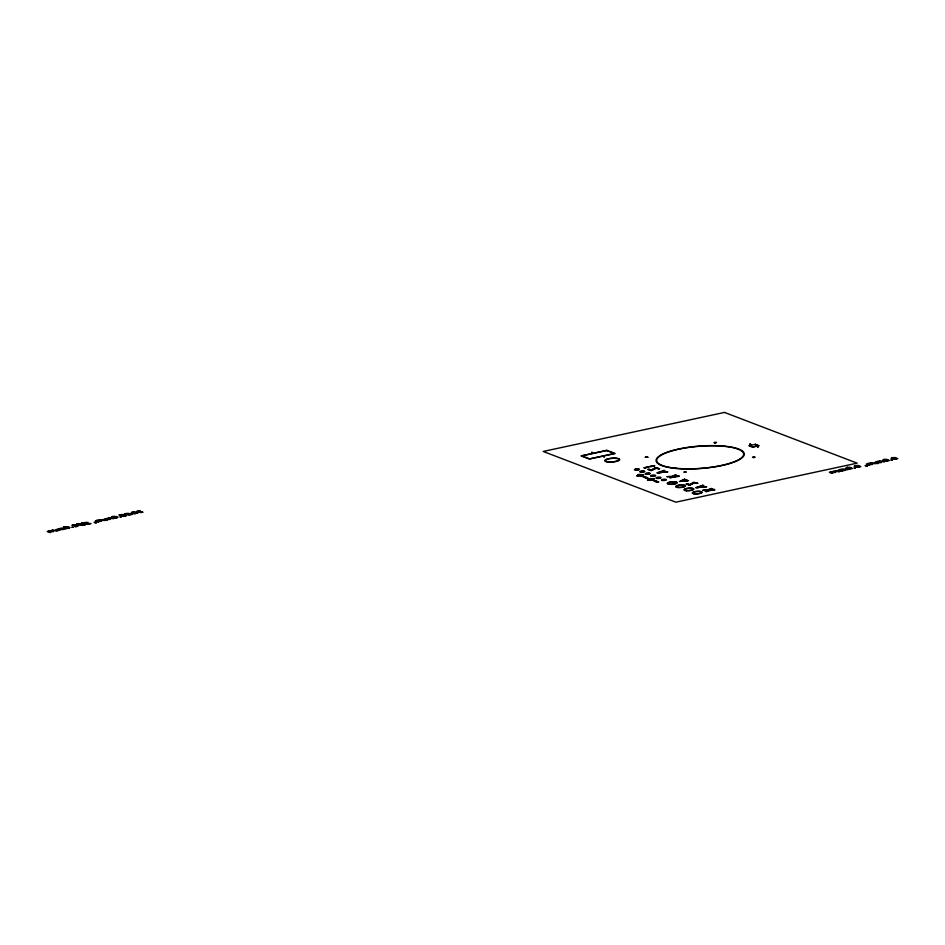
<?xml version="1.0" encoding="UTF-8"?>
<svg xmlns="http://www.w3.org/2000/svg" width="945" height="945" viewBox="0 0 945 945"><rect width="100%" height="100%" fill="white"/><g stroke="black" fill="none" stroke-linecap="round" stroke-linejoin="round"><path stroke-width="1.42" d="M649.026 469.275L651.4 470.421L656.078 467.952L658.866 468.779L656.196 467.751L651.601 470.256L648.861 469.381M687.251 483.887L689.626 485.033L694.303 482.564L697.079 483.391L694.421 482.375L689.826 484.868L687.263 483.958M672.675 476.268L675.545 474.827L676.537 475.205L674.671 476.126L679.29 476.256L669.71 477.757L671.647 476.788M708.431 490.207C698.355 493.455 725.004 487.336 709.27 490.018L711.502 488.908L703.93 490.514M660.673 472.181L663.922 470.704L661.216 472.169L666.863 471.827L657.685 472.831L661.878 472.205M660.791 472.181L662.445 471.567M699.501 487.029L702.749 485.553L700.044 487.018L705.691 486.675L696.512 487.667L700.706 487.053M839.491 471.484L838.061 470.374C842.078 467.385 855.686 470.421 842.113 469.63L845.043 470.338L842.538 470.882L839.621 469.984L839.077 470.256L842.03 470.988L838.628 471.626L836.797 470.598L829.379 472.24C831.647 474.13 835.285 473.398 830.938 471.862C833.207 472.429 838.829 473.079 833.431 471.496L839.361 471.567M591.759 452.277C592.763 452.643 591.676 452.171 592.078 452.395M603.796 456.872C604.611 457.285 603.89 456.718 604.103 456.99M750.484 444.079L749.893 444.422M750.176 444.079C748.086 444.622 752.326 444.091 750.153 444.398M757.571 447.068C758.398 447.788 757.831 446.631 757.878 447.186M715.566 442.662L714.574 442.532L716.558 442.449L713.912 442.626L715.566 442.839M651.022 470.208L652.003 470.256M662.953 471.201L663.603 471.059M663.815 472.051L664.418 471.921M665.764 471.886L666.449 471.744M646.947 477.886L643.84 476.894L647.124 477.886M652.298 480.013L649.345 478.879L652.393 479.954M672.202 476.552L672.45 476.752M657.755 482.009L654.649 481.017L657.933 482.009M683.459 480.048L684.889 479.741M682.349 480.544L685.314 479.906M681.25 481.04L685.751 480.072M682.384 481.052L686.176 480.237M684.345 480.887L686.613 480.403M686.318 480.721L687.039 480.568M689.236 484.82L690.216 484.868M701.781 486.049L702.43 485.907M702.643 486.899L703.245 486.769M704.592 486.734L705.277 486.592M707.899 490.207L708.148 490.408M707.25 490.857L706.34 491.317M685.267 472.228C688.633 471.874 683.058 471.697 685.09 472.24M109.49 517.789L113.979 518.533L108.049 518.474C113.412 520.034 107.848 519.419 105.556 518.84C109.903 520.376 106.265 521.108 103.997 519.218L109.478 517.801M52.743 530.003L57.232 530.759L51.302 530.688C56.665 532.248 51.101 531.633 48.809 531.055C53.121 532.567 49.577 533.346 47.25 531.433L52.778 530.05M753.815 456.943L752.48 457.368L753.992 457.096M685.208 471.72L683.802 472.146L685.397 472.37M753.448 457.628L755.126 457.191L753.448 457.463M755.22 444.528L758.315 445.709L752.811 446.89L749.728 445.709M653.869 465.861L650.703 466.617M647.939 467.137L644.785 467.881M642.694 474.697L637.58 475.89M653.503 478.82L648.388 480.013M79.061 524.51C79.77 526.507 92.102 523.825 80.396 525.03L82.309 523.79L76.533 524.026L80.963 523.778L79.061 524.51M84.637 523.317C85.357 525.302 97.678 522.632 85.983 523.825L86.349 523.069C94.276 521.262 71.855 524.014 86.55 522.585L84.637 523.317M662.067 479.883L665.788 479.706L662.067 479.883M645.884 473.681L649.593 473.528L645.884 473.681M640.486 471.614L644.195 471.46L640.486 471.614M635.087 469.547L638.785 469.405L635.087 469.547M132.607 512.107L132.17 512.698L134.899 513.678L137.025 513.04L132.607 512.107M847.133 467.468L846.696 468.058L849.425 469.027L851.551 468.401L847.133 467.468M855.508 465.672L855.06 466.251L857.8 467.232L859.926 466.606L855.508 465.672M884.036 459.53L883.599 460.12L886.327 461.089L888.454 460.463L884.036 459.53M892.411 457.723L891.962 458.313L894.702 459.282L896.829 458.656L892.411 457.723M656.74 477.757L660.378 477.709L656.74 477.757M645.329 457.285L647.88 457.262L645.329 457.285M645.919 457.297L647.242 457.285L645.919 457.297M651.341 475.678L654.979 475.654L651.341 475.678M68.016 526.873L67.544 527.286C74.442 526.743 64.402 530.169 66.15 527.452L63.528 527.038L68.016 526.873M76.391 525.077L75.919 525.479C82.817 524.936 72.777 528.361 74.525 525.644L71.891 525.231L76.391 525.077M116.081 516.525L115.621 516.939C122.507 516.395 112.479 519.821 114.227 517.104L111.593 516.691L116.081 516.525M66.906 526.932L64.225 526.956L66.906 526.932M75.269 525.136L72.6 525.148L75.269 525.136M114.971 516.584L112.29 516.608L114.971 516.584M67.378 527.404C65.17 529.519 72.493 527.192 67.378 527.404M75.754 525.597C73.545 527.712 80.868 525.385 75.754 525.597M115.444 517.057C113.235 519.171 120.558 516.844 115.444 517.057M123.015 515.155L122.236 515.639L125.732 515.651L123.015 515.155M128.591 513.95L127.823 514.434L131.308 514.446L128.591 513.95M60.445 528.55L62.913 529.531L55.932 529.566L57.432 530.712L59.901 530.18L56.948 529.448L59.653 528.527L63.35 527.912L65.914 528.881L63.433 529.424L60.445 528.55M99.827 520.069L99.367 520.341C104.73 521.9 99.166 521.286 96.874 520.707C101.221 522.242 97.583 522.975 95.315 521.085C98.977 517.848 112.656 521.64 99.827 520.069M655.027 467.822L651.566 469.913L647.774 469.358L651.164 470.657L656.114 468.295L659.716 468.779L655.027 467.822M693.252 482.434L689.779 484.525L685.987 483.97L689.377 485.269L694.327 482.907L697.942 483.391L693.252 482.434M870.794 463.274L870.333 463.558C875.708 465.094 870.132 464.503 867.841 463.912C872.152 465.436 868.609 466.204 866.281 464.29C870.156 461.054 883.469 464.857 870.794 463.274M879.476 461.408L879.015 461.692C884.378 463.251 878.815 462.625 876.523 462.046C880.87 463.582 877.232 464.314 874.964 462.424C878.685 459.187 892.269 462.979 879.476 461.408M132.406 512.048L131.201 512.757L133.505 513.761L137.946 513.088L135.241 511.906L132.406 512.048M846.933 467.409L845.728 468.118L848.031 469.122L852.473 468.448L849.768 467.267L846.933 467.409M855.308 465.613L854.103 466.31L856.406 467.326L860.848 466.641L858.143 465.46L855.308 465.613M883.835 459.471L882.63 460.168L884.933 461.184L889.375 460.498L886.67 459.317L883.835 459.471M892.21 457.663L891.005 458.372L893.308 459.376L897.75 458.703L895.045 457.522L892.21 457.663M675.521 475.146L673.029 476.398L666.875 476.67L672.722 476.552C662.575 479.812 689.354 473.681 673.572 476.374L675.521 475.146M711.242 488.47L708.372 489.912L702.572 490.313L707.344 490.431L705.407 491.4L706.399 491.778L709.364 490.29L714.987 489.912L710.368 489.782L712.235 488.848L711.242 488.47M126.512 515.58L123.145 516.336L121.125 515.592L123.972 514.942L118.857 514.93L122.566 514.517L126.512 515.58M132.087 514.375L128.733 515.131L126.713 514.387L129.559 513.737L124.445 513.726L128.154 513.312L132.087 514.375M663.969 470.397L656.834 472.831L667.914 471.909L662.469 471.898L664.996 470.787L663.969 470.397M702.797 485.246L695.662 487.679L706.742 486.758L701.296 486.746L703.824 485.635L702.797 485.246M684.546 479.221L679.479 481.489L688.503 480.733L684.546 479.221M684.487 479.528L680.707 481.229L687.452 480.662L684.487 479.528M139.151 510.914C144.668 513.088 143.368 511.812 141.148 512.592C130.646 510.406 143.416 510.82 139.151 510.914M94.311 522.396L96.201 522.904L94.311 522.396M865.277 465.601L867.167 466.109L865.277 465.601M72.021 527.204L73.06 527.334L72.021 527.204M120.086 516.856L121.125 516.986L120.086 516.856M854.15 468.011L855.19 468.141L854.15 468.011M891.052 460.061L892.092 460.191L891.052 460.061M724.496 412.422L543.198 451.45L675.864 502.173L857.162 463.156L724.496 412.422M606.832 450.328L581.01 455.88L589.349 459.069L615.16 453.505L606.832 450.328M606.595 450.564L581.872 455.88L589.585 458.833L614.309 453.505L606.595 450.564M648.187 466.901L643.805 467.846L648.92 467.184L648.187 466.901M654.105 465.625L649.723 466.57L654.838 465.909L654.105 465.625M755.468 444.292L748.877 445.709L752.574 447.127L759.166 445.709L755.468 444.292M639.044 474.461L637.674 474.768L639.068 475.3L636.576 475.831L641.242 476.126L642.612 475.831L641.218 475.3L643.699 474.756L639.044 474.461M638.808 474.697L641.761 475.831L638.808 474.697M644.537 476.563L642.978 476.894L646.427 478.217L647.975 477.886L644.537 476.563M649.865 478.583L648.483 478.879L649.876 479.422L647.384 479.954L652.05 480.249L653.432 479.954L652.026 479.422L654.507 478.879L649.865 478.583M655.346 480.686L653.798 481.017L657.236 482.34L658.795 481.997L655.346 480.686M675.758 468.425A44.226 11.222 -4.4 0 0 744.199 454.84A44.226 11.222 -4.4 0 0 680.577 448.627A44.226 11.222 -4.4 0 0 675.758 468.425M607.269 461.916A7.584 1.925 -4.4 0 0 619.648 459.931A7.584 1.925 -4.4 0 0 609.749 458.455A7.584 1.925 -4.4 0 0 607.269 461.916M694.421 493.869A5.056 1.288 -4.4 0 0 702.253 492.321A5.056 1.288 -4.4 0 0 695 491.613A5.056 1.288 -4.4 0 0 694.421 493.869M686.176 490.691A5.056 1.288 -4.4 0 0 693.925 489.108A5.056 1.288 -4.4 0 0 686.578 488.447A5.056 1.288 -4.4 0 0 686.176 490.691M678.108 487.526A5.056 1.288 -4.4 0 0 685.597 485.848A5.056 1.288 -4.4 0 0 677.978 485.317A5.056 1.288 -4.4 0 0 678.108 487.526M668.895 484.253A5.056 1.288 -4.4 0 0 677.175 482.942A5.056 1.288 -4.4 0 0 670.631 481.938A5.056 1.288 -4.4 0 0 668.895 484.253M662.185 480.45A2.528 0.638 -4.4 0 0 666.355 479.824A2.528 0.638 -4.4 0 0 663.166 479.304A2.528 0.638 -4.4 0 0 662.185 480.45M657.023 478.418A2.528 0.638 -4.4 0 0 661.004 477.686A2.528 0.638 -4.4 0 0 657.472 477.284A2.528 0.638 -4.4 0 0 657.023 478.418M651.613 476.363A2.528 0.638 -4.4 0 0 655.606 475.618A2.528 0.638 -4.4 0 0 652.085 475.217A2.528 0.638 -4.4 0 0 651.613 476.363M646.463 474.319A2.528 0.638 -4.4 0 0 650.219 473.48A2.528 0.638 -4.4 0 0 646.427 473.209A2.528 0.638 -4.4 0 0 646.463 474.319M641.053 472.252A2.528 0.638 -4.4 0 0 644.821 471.413A2.528 0.638 -4.4 0 0 641.041 471.142A2.528 0.638 -4.4 0 0 641.053 472.252M635.654 470.185A2.528 0.638 -4.4 0 0 639.422 469.358A2.528 0.638 -4.4 0 0 635.642 469.074A2.528 0.638 -4.4 0 0 635.654 470.185M676.112 468.271A43.588 11.056 -4.4 0 0 743.561 454.876A43.588 11.056 -4.4 0 0 680.861 448.757A43.588 11.056 -4.4 0 0 676.112 468.271M607.682 461.762A6.946 1.76 -4.4 0 0 619.022 459.943A6.946 1.76 -4.4 0 0 609.962 458.597A6.946 1.76 -4.4 0 0 607.682 461.762M694.776 493.715A4.418 1.122 -4.4 0 0 701.615 492.357A4.418 1.122 -4.4 0 0 695.272 491.731A4.418 1.122 -4.4 0 0 694.776 493.715M686.519 490.538A4.418 1.122 -4.4 0 0 693.287 489.156A4.418 1.122 -4.4 0 0 686.873 488.565A4.418 1.122 -4.4 0 0 686.519 490.538M678.415 487.372A4.418 1.122 -4.4 0 0 684.971 485.895A4.418 1.122 -4.4 0 0 678.309 485.423A4.418 1.122 -4.4 0 0 678.415 487.372M669.308 484.1A4.418 1.122 -4.4 0 0 676.549 482.966A4.418 1.122 -4.4 0 0 670.832 482.08A4.418 1.122 -4.4 0 0 669.308 484.1"/></g></svg>
